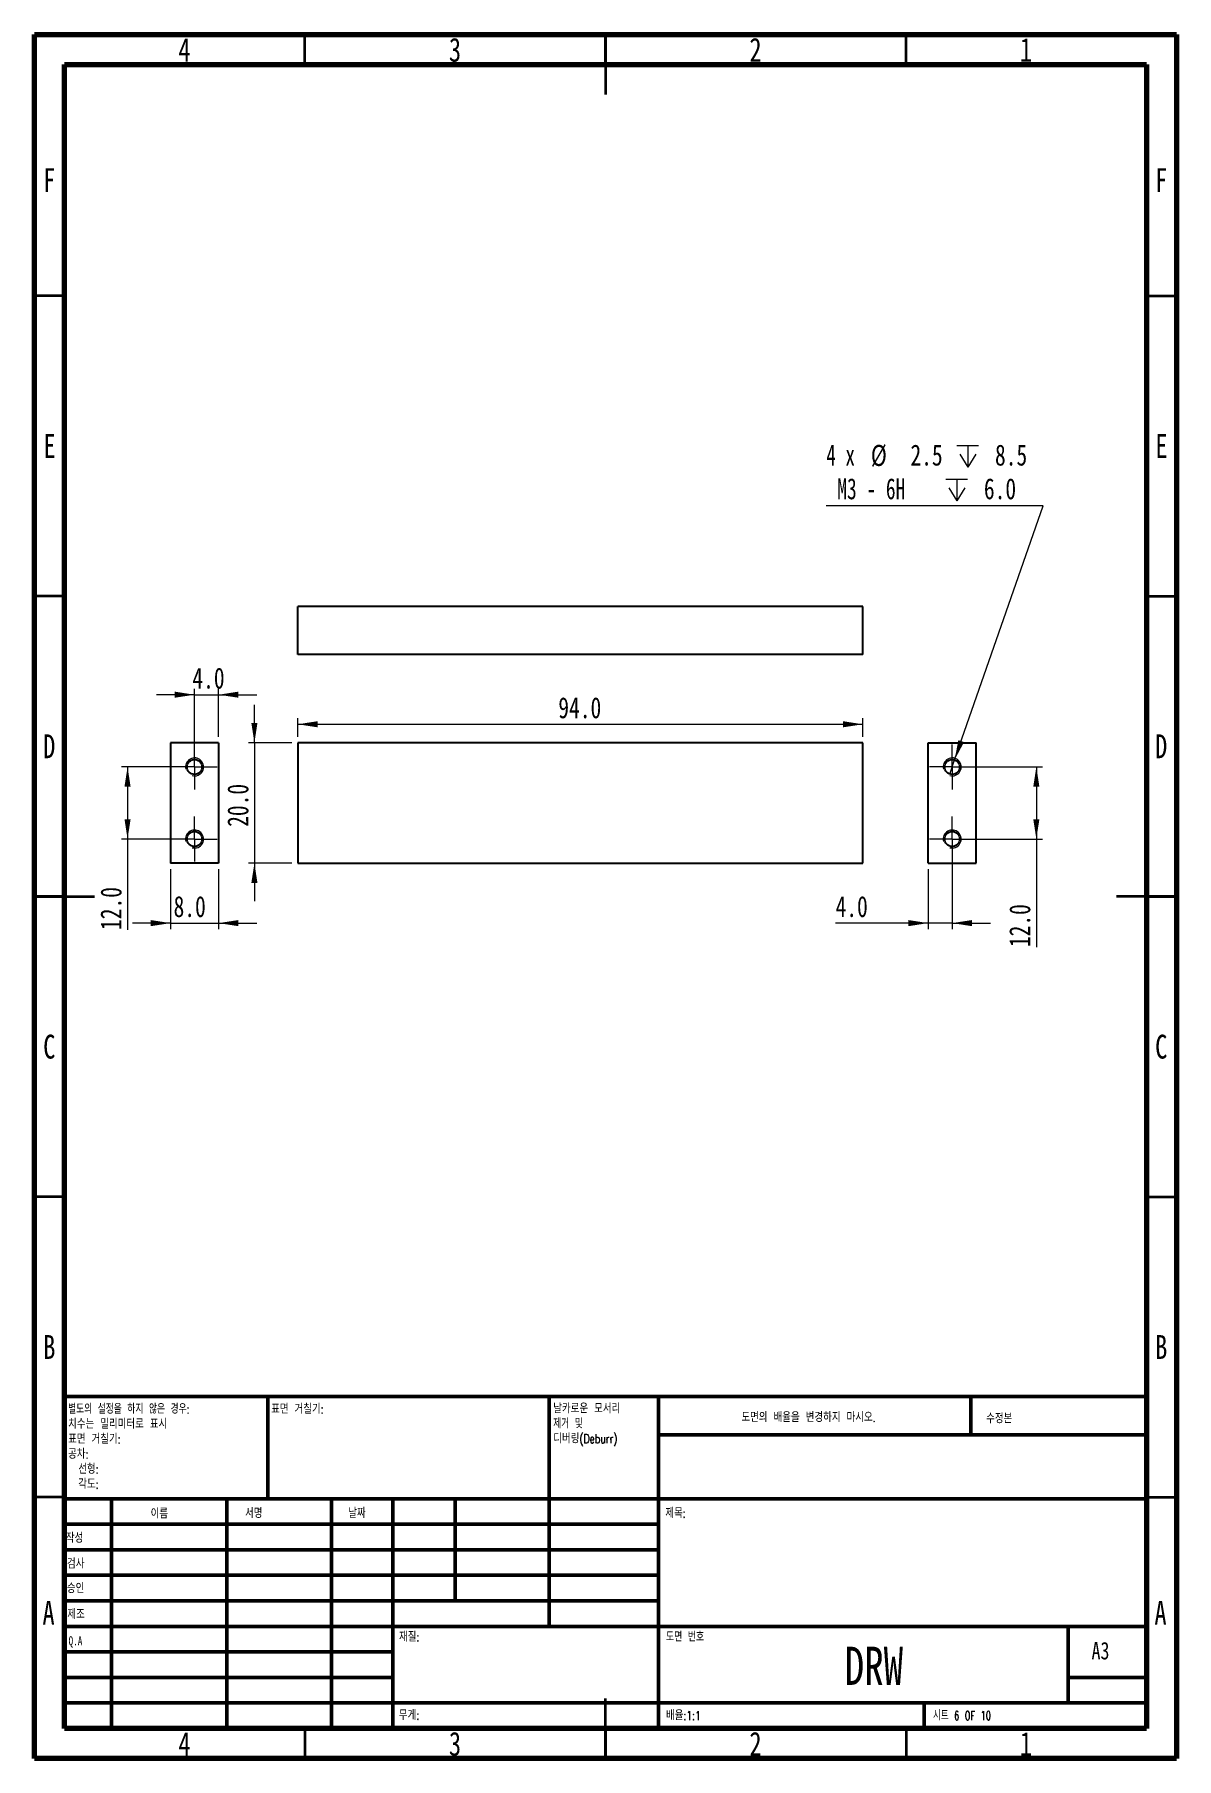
# Paper-space layout '시트6' of a CAD drawing. Header units: millimetres. Extents: x 15 to 205, y 5 to 292.
import ezdxf

# ---------------------------------------------------------------- set-up
doc = ezdxf.new("R2010")
doc.units = ezdxf.units.MM
doc.styles.add('SLDTEXTSTYLE0', font='TXT', dxfattribs={"width": 0.75})
doc.styles.add('SLDTEXTSTYLE1', font='TXT', dxfattribs={"width": 0.75, "bigfont": 'bigfont'})
doc.styles.add('SLDTEXTSTYLE10', font='TXT', dxfattribs={"width": 0.678571})
doc.styles.add('SLDTEXTSTYLE2', font='TXT', dxfattribs={"width": 0.691176, "bigfont": 'bigfont'})
doc.styles.add('SLDTEXTSTYLE3', font='TXT', dxfattribs={"width": 0.6875, "bigfont": 'bigfont'})
doc.styles.add('SLDTEXTSTYLE4', font='TXT', dxfattribs={"width": 0.7, "bigfont": 'bigfont'})
doc.styles.add('SLDTEXTSTYLE5', font='TXT', dxfattribs={"width": 0.675, "bigfont": 'bigfont'})
doc.styles.add('SLDTEXTSTYLE6', font='TXT', dxfattribs={"width": 0.666667})
doc.dimstyles.new('SLDDIMSTYLE0', dxfattribs={"dimtxt": 3.5, "dimasz": 3.302, "dimexe": 0, "dimexo": 0.0625, "dimgap": 0.875, "dimtad": 1, "dimdec": 1, "dimrnd": 1e-09, "dimzin": 4, "dimdsep": 46, "dimtxsty": 'SLDTEXTSTYLE0', "dimsah": 1, "dimcen": 0.09, "dimadec": 0, "dimazin": 1, "dimtfac": 1, "dimtdec": 1, "dimtofl": 0, "dimtmove": 0, "dimatfit": 3, "dimfxl": 0, "dimfrac": 2, "dimtolj": 1, "dimtzin": 12, "dimarcsym": 0})
doc.dimstyles.new('SLDDIMSTYLE2', dxfattribs={"dimtxt": 3.5, "dimasz": 3.302, "dimexe": 0, "dimexo": 0.0625, "dimgap": 0.875, "dimtad": 0, "dimtih": 1, "dimtoh": 1, "dimdec": 1, "dimrnd": 1e-09, "dimzin": 12, "dimdsep": 46, "dimtxsty": 'SLDTEXTSTYLE0', "dimblk1": 'NONE', "dimsah": 1, "dimcen": 0, "dimadec": 0, "dimazin": 3, "dimtfac": 1, "dimtdec": 1, "dimtmove": 0, "dimatfit": 3, "dimldrblk": 'NONE', "dimfxl": 0, "dimfrac": 2, "dimtolj": 1, "dimtzin": 12, "dimarcsym": 0})
doc.dimstyles.new('SLDDIMSTYLE6', dxfattribs={"dimtxt": 3.5, "dimasz": 3.302, "dimexe": 0, "dimexo": 0.0625, "dimgap": 0.875, "dimtad": 1, "dimdec": 1, "dimrnd": 1e-09, "dimzin": 4, "dimdsep": 46, "dimtxsty": 'SLDTEXTSTYLE0', "dimsah": 1, "dimcen": 0.09, "dimadec": 0, "dimazin": 1, "dimtfac": 1, "dimtdec": 1, "dimtmove": 0, "dimatfit": 0, "dimfxl": 0, "dimfrac": 2, "dimtolj": 1, "dimtzin": 12, "dimarcsym": 0})

# ---------------------------------------------------------------- blocks, each defined once
blk = doc.blocks.new('SW_NOTE_0_10')
at = {"color": 0, "linetype": 'Continuous', "lineweight": 0, "char_height": 1.5, "attachment_point": 1}
for s, insert, style in [('별도의 설정을 하지 않은 경우:', (0, 1.93), 'SLDTEXTSTYLE2'), ('치수는 밀리미터로 표시', (0, -0.57), 'SLDTEXTSTYLE1'), ('표면 거칠기:', (0, -3.07), 'SLDTEXTSTYLE1'), ('공차:', (0, -5.57), 'SLDTEXTSTYLE1'), ('선형:', (1.69, -8.07), 'SLDTEXTSTYLE1'), ('각도:', (1.69, -10.57), 'SLDTEXTSTYLE1')]:
    blk.add_mtext(s, dxfattribs=dict(at, insert=insert, style=style))
blk = doc.blocks.new('SW_NOTE_0_11')
at = {"color": 0, "linetype": 'Continuous', "lineweight": 0, "char_height": 1.5, "attachment_point": 1}
for s, insert, style in [('날카로운 모서리', (0, 1.93), 'SLDTEXTSTYLE1'), ('제거 및', (0, -0.57), 'SLDTEXTSTYLE3'), ('디버링(Deburr)', (0, -3.07), 'SLDTEXTSTYLE1')]:
    blk.add_mtext(s, dxfattribs=dict(at, insert=insert, style=style))
blk = doc.blocks.new('_D_60')
at = {"color": 7, "linetype": 'Continuous', "lineweight": 0}
for p, q in [((58.81, 175.07), (58.81, 178.17)), ((152.81, 175.07), (152.81, 178.17)), ((58.81, 177.17), (152.81, 177.17))]:
    blk.add_line(p, q, dxfattribs=at)
at = {"color": 7, "linetype": 'Continuous', "lineweight": 18}
for points in [[(58.81, 177.17), (62.11, 176.66), (62.11, 177.68)], [(152.81, 177.17), (149.51, 177.68), (149.51, 176.66)]]:
    blk.add_solid(points, dxfattribs=at)
at = {"color": 7, "linetype": 'Continuous', "lineweight": 18, "insert": (102.15, 181.68), "char_height": 3.5, "attachment_point": 1, "style": 'SLDTEXTSTYLE0'}
blk.add_mtext('94.0', dxfattribs=at)
blk = doc.blocks.new('_D_61')
at = {"color": 7, "linetype": 'Continuous', "lineweight": 0}
for p, q in [((51.59, 174.07), (51.59, 180.42)), ((57.81, 174.07), (50.59, 174.07)), ((51.59, 174.07), (51.59, 154.07)), ((57.81, 154.07), (50.59, 154.07)), ((51.59, 154.07), (51.59, 147.72))]:
    blk.add_line(p, q, dxfattribs=at)
at = {"color": 7, "linetype": 'Continuous', "lineweight": 18}
for points in [[(51.59, 174.07), (52.09, 177.37), (51.08, 177.37)], [(51.59, 154.07), (51.08, 150.77), (52.09, 150.77)]]:
    blk.add_solid(points, dxfattribs=at)
at = {"color": 7, "linetype": 'Continuous', "lineweight": 18, "insert": (47.08, 160.1), "char_height": 3.5, "attachment_point": 1, "rotation": 90, "style": 'SLDTEXTSTYLE0'}
blk.add_mtext('20.0', dxfattribs=at)
blk = doc.blocks.new('SW_SYMBOL_HOLE_DEPTH')
at = {"color": 0, "linetype": 'Continuous', "lineweight": 18}
for p, q in [((0, 875), (800, 875)), ((400, 875), (400, 75)), ((100, 555), (400, 75)), ((700, 555), (400, 75))]:
    blk.add_line(p, q, dxfattribs=at)
blk = doc.blocks.new('_D_62')
at = {"color": 7, "linetype": 'Continuous', "lineweight": 0}
for p, q in [((182.83, 213.56), (146.74, 213.56)), ((168.09, 171.25), (182.83, 213.56)), ((167.27, 168.89), (168.09, 171.25))]:
    blk.add_line(p, q, dxfattribs=at)
at = {"color": 7, "linetype": 'Continuous', "lineweight": 18}
blk.add_solid([(168.09, 171.25), (169.65, 174.2), (168.7, 174.53)], dxfattribs=at)
at = {"color": 7, "linetype": 'Continuous', "lineweight": 18, "xscale": 0.004470703125, "yscale": 0.004470703125, "zscale": 0.004470703125}
for p in [(168.48, 219.66), (166.65, 214.05)]:
    blk.add_blockref('SW_SYMBOL_HOLE_DEPTH', p, dxfattribs=at)
at = {"color": 7, "linetype": 'Continuous', "lineweight": 18, "char_height": 3.5, "attachment_point": 1}
for s, insert, style in [('4 x', (146.74, 223.74), 'SLDTEXTSTYLE6'), ('%%c', (154.15, 223.68), 'SLDTEXTSTYLE0'), ('2.5', (160.74, 223.74), 'SLDTEXTSTYLE0'), ('8.5', (174.8, 223.74), 'SLDTEXTSTYLE0'), ('M3 - 6H', (148.57, 218.13), 'SLDTEXTSTYLE10'), ('6.0', (172.96, 218.13), 'SLDTEXTSTYLE0')]:
    blk.add_mtext(s, dxfattribs=dict(at, insert=insert, style=style))
blk = doc.blocks.new('_None')
blk = doc.blocks.new('_D_63')
at = {"color": 7, "linetype": 'Continuous', "lineweight": 0}
for p, q in [((168.68, 170.07), (182.68, 170.07)), ((181.68, 170.07), (181.68, 158.07)), ((168.68, 158.07), (182.68, 158.07)), ((181.68, 158.07), (181.68, 140.08))]:
    blk.add_line(p, q, dxfattribs=at)
at = {"color": 7, "linetype": 'Continuous', "lineweight": 18}
for points in [[(181.68, 170.07), (181.17, 166.77), (182.19, 166.77)], [(181.68, 158.07), (182.19, 161.37), (181.17, 161.37)]]:
    blk.add_solid(points, dxfattribs=at)
at = {"color": 7, "linetype": 'Continuous', "lineweight": 18, "insert": (177.17, 140.08), "char_height": 3.5, "attachment_point": 1, "rotation": 90, "style": 'SLDTEXTSTYLE0'}
blk.add_mtext('12.0', dxfattribs=at)
blk = doc.blocks.new('_D_64')
at = {"color": 7, "linetype": 'Continuous', "lineweight": 0}
for p, q in [((167.68, 157.07), (167.68, 143.07)), ((163.68, 153.07), (163.68, 143.07)), ((163.68, 144.07), (148.28, 144.07)), ((167.68, 144.07), (163.68, 144.07)), ((167.68, 144.07), (174.03, 144.07))]:
    blk.add_line(p, q, dxfattribs=at)
at = {"color": 7, "linetype": 'Continuous', "lineweight": 18}
for points in [[(163.68, 144.07), (160.38, 144.58), (160.38, 143.56)], [(167.68, 144.07), (170.98, 143.56), (170.98, 144.58)]]:
    blk.add_solid(points, dxfattribs=at)
at = {"color": 7, "linetype": 'Continuous', "lineweight": 18, "insert": (148.28, 148.58), "char_height": 3.5, "attachment_point": 1, "style": 'SLDTEXTSTYLE0'}
blk.add_mtext('4.0', dxfattribs=at)
blk = doc.blocks.new('SW_CENTERMARKSYMBOL_33')
at = {"color": 0, "linetype": 'Continuous', "lineweight": 18}
for p, q in [((0, 2.5), (0, 3.75)), ((-2.5, 0), (-3.75, 0)), ((0, 0), (-2.5, 0)), ((0, 0), (0, 2.5)), ((0, 0), (0, -2.5)), ((0, 0), (2.5, 0)), ((2.5, 0), (3.75, 0)), ((0, -2.5), (0, -3.75))]:
    blk.add_line(p, q, dxfattribs=at)
blk = doc.blocks.new('SW_CENTERMARKSYMBOL_34')
at = {"color": 0, "linetype": 'Continuous', "lineweight": 18}
for p, q in [((0, 2.5), (0, 3.75)), ((-2.5, 0), (-3.75, 0)), ((0, 0), (-2.5, 0)), ((0, 0), (0, 2.5)), ((0, 0), (0, -2.5)), ((0, 0), (2.5, 0)), ((2.5, 0), (3.75, 0)), ((0, -2.5), (0, -3.75))]:
    blk.add_line(p, q, dxfattribs=at)
blk = doc.blocks.new('_D_65')
at = {"color": 7, "linetype": 'Continuous', "lineweight": 0}
for p, q in [((37.63, 153.07), (37.63, 143.07)), ((45.63, 153.07), (45.63, 143.07)), ((37.63, 144.07), (31.28, 144.07)), ((37.63, 144.07), (45.63, 144.07)), ((45.63, 144.07), (51.98, 144.07))]:
    blk.add_line(p, q, dxfattribs=at)
at = {"color": 7, "linetype": 'Continuous', "lineweight": 18}
for points in [[(37.63, 144.07), (34.33, 144.58), (34.33, 143.56)], [(45.63, 144.07), (48.93, 143.56), (48.93, 144.58)]]:
    blk.add_solid(points, dxfattribs=at)
at = {"color": 7, "linetype": 'Continuous', "lineweight": 18, "insert": (38.14, 148.58), "char_height": 3.5, "attachment_point": 1, "style": 'SLDTEXTSTYLE0'}
blk.add_mtext('8.0', dxfattribs=at)
blk = doc.blocks.new('_D_66')
at = {"color": 7, "linetype": 'Continuous', "lineweight": 0}
for p, q in [((40.63, 170.07), (29.48, 170.07)), ((30.48, 170.07), (30.48, 158.07)), ((40.63, 158.07), (29.48, 158.07)), ((30.48, 158.07), (30.48, 142.93))]:
    blk.add_line(p, q, dxfattribs=at)
at = {"color": 7, "linetype": 'Continuous', "lineweight": 18}
for points in [[(30.48, 170.07), (29.97, 166.77), (30.99, 166.77)], [(30.48, 158.07), (30.99, 161.37), (29.97, 161.37)]]:
    blk.add_solid(points, dxfattribs=at)
at = {"color": 7, "linetype": 'Continuous', "lineweight": 18, "insert": (25.97, 142.93), "char_height": 3.5, "attachment_point": 1, "rotation": 90, "style": 'SLDTEXTSTYLE0'}
blk.add_mtext('12.0', dxfattribs=at)
blk = doc.blocks.new('_D_67')
at = {"color": 7, "linetype": 'Continuous', "lineweight": 0}
for p, q in [((41.63, 182.09), (35.28, 182.09)), ((41.63, 171.07), (41.63, 183.09)), ((41.63, 182.09), (45.63, 182.09)), ((45.63, 175.07), (45.63, 183.09)), ((45.63, 182.09), (51.98, 182.09))]:
    blk.add_line(p, q, dxfattribs=at)
at = {"color": 7, "linetype": 'Continuous', "lineweight": 18}
for points in [[(41.63, 182.09), (38.33, 182.6), (38.33, 181.59)], [(45.63, 182.09), (48.93, 181.59), (48.93, 182.6)]]:
    blk.add_solid(points, dxfattribs=at)
at = {"color": 7, "linetype": 'Continuous', "lineweight": 18, "insert": (41.27, 186.61), "char_height": 3.5, "attachment_point": 1, "style": 'SLDTEXTSTYLE0'}
blk.add_mtext('4.0', dxfattribs=at)
blk = doc.blocks.new('SW_CENTERMARKSYMBOL_35')
at = {"color": 0, "linetype": 'Continuous', "lineweight": 18}
for p, q in [((0, 2.5), (0, 3.75)), ((-2.5, 0), (-3.75, 0)), ((0, 0), (-2.5, 0)), ((0, 0), (0, 2.5)), ((0, 0), (0, -2.5)), ((0, 0), (2.5, 0)), ((2.5, 0), (3.75, 0)), ((0, -2.5), (0, -3.75))]:
    blk.add_line(p, q, dxfattribs=at)
blk = doc.blocks.new('SW_CENTERMARKSYMBOL_36')
at = {"color": 0, "linetype": 'Continuous', "lineweight": 18}
for p, q in [((0, 2.5), (0, 3.75)), ((-2.5, 0), (-3.75, 0)), ((0, 0), (-2.5, 0)), ((0, 0), (0, 2.5)), ((0, 0), (0, -2.5)), ((0, 0), (2.5, 0)), ((2.5, 0), (3.75, 0)), ((0, -2.5), (0, -3.75))]:
    blk.add_line(p, q, dxfattribs=at)

psp = doc.layouts.new('시트6')

# ---------------------------------------------------------------- linework, layer by layer
at = {"color": 7, "linetype": 'Continuous', "lineweight": 70}
for p, q in [((15, 5), (15, 292)), ((15, 292), (205, 292)), ((205, 292), (205, 5)), ((20, 10), (20, 287)), ((20, 287), (200, 287)), ((200, 287), (200, 10)), ((200, 10), (20, 10)), ((205, 5), (15, 5))]:
    psp.add_line(p, q, dxfattribs=at)
at = {"color": 7, "linetype": 'Continuous', "lineweight": 35}
for p, q in [((60, 287), (60, 292)), ((110, 292), (110, 282)), ((110, 287), (110, 292)), ((160, 287), (160, 292)), ((20, 248.5), (15, 248.5)), ((200, 248.5), (205, 248.5)), ((20, 198.5), (15, 198.5)), ((200, 198.5), (205, 198.5)), ((15, 148.5), (25, 148.5)), ((20, 148.5), (15, 148.5)), ((205, 148.5), (195, 148.5)), ((200, 148.5), (205, 148.5)), ((20, 98.5), (15, 98.5)), ((200, 98.5), (205, 98.5)), ((20, 48.5), (15, 48.5)), ((200, 48.5), (205, 48.5)), ((110, 5), (110, 15)), ((60, 10), (60, 5)), ((110, 10), (110, 5)), ((160, 10), (160, 5))]:
    psp.add_line(p, q, dxfattribs=at)
at = {"color": 7, "linetype": 'Continuous', "lineweight": 25}
for p, q in [((58.81, 188.78), (58.81, 196.78)), ((152.81, 196.78), (58.81, 196.78)), ((152.81, 188.78), (152.81, 196.78)), ((152.81, 188.78), (58.81, 188.78)), ((45.63, 174.07), (37.63, 174.07)), ((37.63, 174.07), (37.63, 154.07)), ((45.63, 174.07), (45.63, 154.07)), ((58.81, 174.07), (58.81, 154.07)), ((152.81, 174.07), (58.81, 174.07)), ((152.81, 154.07), (152.81, 174.07)), ((163.68, 154.07), (163.68, 174.07)), ((163.68, 174.07), (171.68, 174.07)), ((171.68, 154.07), (171.68, 174.07)), ((45.63, 154.07), (37.63, 154.07)), ((58.81, 154.07), (152.81, 154.07)), ((163.68, 154.07), (171.68, 154.07))]:
    psp.add_line(p, q, dxfattribs=at)
at = {"color": 7, "linetype": 'Continuous', "lineweight": 50}
for p, q in [((20, 65.25), (200, 65.25)), ((20, 65.25), (20, 10)), ((53.8, 48.25), (53.8, 65.25)), ((100.6, 65.25), (100.6, 27)), ((118.8, 65.25), (118.8, 10)), ((170.8, 58.88), (170.8, 65.25)), ((200, 58.88), (118.8, 58.88)), ((200, 48.25), (20, 48.25)), ((27.8, 48.25), (27.8, 10)), ((46.99, 48.25), (46.99, 10)), ((64.4, 48.25), (64.4, 10)), ((74.6, 10), (74.6, 48.25)), ((85, 31.25), (85, 48.25)), ((118.8, 44), (20, 44)), ((118.8, 39.75), (20, 39.75)), ((118.8, 35.5), (20, 35.5)), ((118.8, 31.25), (20, 31.25)), ((74.6, 27), (20, 27)), ((74.6, 27), (200, 27)), ((187, 14.25), (187, 27)), ((74.6, 22.75), (20, 22.75)), ((74.6, 18.5), (20, 18.5)), ((200, 18.5), (187, 18.5)), ((20, 14.25), (200, 14.25)), ((163, 10), (163, 14.25))]:
    psp.add_line(p, q, dxfattribs=at)
at = {"color": 7, "linetype": 'Continuous', "lineweight": 25}
for centre in [(41.63, 170.07), (167.68, 170.07), (41.63, 158.07), (167.68, 158.07)]:
    psp.add_circle(centre, 1.25, dxfattribs=at)
at = {"color": 7, "linetype": 'Continuous', "lineweight": 18}
for centre in [(41.63, 170.07), (41.63, 170.07), (167.68, 170.07), (167.68, 170.07), (41.63, 158.07), (41.63, 158.07), (167.68, 158.07), (167.68, 158.07)]:
    psp.add_arc(centre, 1.5, 255, 195, dxfattribs=at)

# ---------------------------------------------------------------- block references
at = {"color": 7, "linetype": 'Continuous', "lineweight": 0}
for name, p in [('SW_CENTERMARKSYMBOL_36', (41.63, 170.07)), ('SW_CENTERMARKSYMBOL_34', (167.68, 170.07)), ('SW_CENTERMARKSYMBOL_35', (41.63, 158.07)), ('SW_CENTERMARKSYMBOL_33', (167.68, 158.07)), ('SW_NOTE_0_10', (20.59, 61.99)), ('SW_NOTE_0_11', (101.31, 62.07))]:
    psp.add_blockref(name, p, dxfattribs=at)

# ---------------------------------------------------------------- texts
for s, insert, char_height, attachment_point, style in [('4', (39.96, 291.44), 3.97, 2, 'SLDTEXTSTYLE0'), ('3', (84.96, 291.44), 3.97, 2, 'SLDTEXTSTYLE0'), ('2', (134.96, 291.44), 3.97, 2, 'SLDTEXTSTYLE0'), ('1', (179.96, 291.44), 3.97, 2, 'SLDTEXTSTYLE0'), ('F', (17.46, 269.74), 3.97, 2, 'SLDTEXTSTYLE0'), ('F', (202.46, 269.74), 3.97, 2, 'SLDTEXTSTYLE0'), ('E', (17.51, 225.49), 3.97, 2, 'SLDTEXTSTYLE0'), ('E', (202.51, 225.49), 3.97, 2, 'SLDTEXTSTYLE0'), ('D', (17.45, 175.49), 3.97, 2, 'SLDTEXTSTYLE0'), ('D', (202.45, 175.49), 3.97, 2, 'SLDTEXTSTYLE0'), ('C', (17.46, 125.49), 3.97, 2, 'SLDTEXTSTYLE0'), ('C', (202.46, 125.49), 3.97, 2, 'SLDTEXTSTYLE0'), ('B', (17.47, 75.49), 3.97, 2, 'SLDTEXTSTYLE0'), ('B', (202.47, 75.49), 3.97, 2, 'SLDTEXTSTYLE0'), ('표면 거칠기:', (54.37, 63.92), 1.5, 1, 'SLDTEXTSTYLE1'), ('도면의 배율을 변경하지 마시오.', (132.61, 62.53), 1.5, 1, 'SLDTEXTSTYLE1'), ('수정본', (173.33, 62.33), 1.5, 1, 'SLDTEXTSTYLE1'), ('이름', (34.32, 46.5), 1.5, 1, 'SLDTEXTSTYLE1'), ('서명', (50.03, 46.56), 1.5, 1, 'SLDTEXTSTYLE1'), ('날짜', (67.21, 46.58), 1.5, 1, 'SLDTEXTSTYLE1'), ('제목:', (119.96, 46.58), 1.5, 1, 'SLDTEXTSTYLE1'), ('작성', (20.21, 42.43), 1.5, 1, 'SLDTEXTSTYLE1'), ('검사', (20.41, 38.15), 1.5, 1, 'SLDTEXTSTYLE1'), ('승인', (20.4, 34.06), 1.5, 1, 'SLDTEXTSTYLE1'), ('A', (17.34, 31.24), 3.97, 2, 'SLDTEXTSTYLE0'), ('제조', (20.46, 29.73), 1.5, 1, 'SLDTEXTSTYLE1'), ('A', (202.34, 31.24), 3.97, 2, 'SLDTEXTSTYLE0'), ('재질:', (75.65, 25.99), 1.5, 1, 'SLDTEXTSTYLE1'), ('도면 번호', (120.07, 25.99), 1.5, 1, 'SLDTEXTSTYLE4'), ('Q.A', (20.67, 25.35), 1.5, 1, 'SLDTEXTSTYLE0'), ('DRW', (154.66, 23.61), 6.35, 2, 'SLDTEXTSTYLE0'), ('A3', (190.87, 24.41), 2.91, 1, 'SLDTEXTSTYLE0'), ('무게:', (75.62, 12.95), 1.499, 1, 'SLDTEXTSTYLE1'), ('배율:1:1', (120.07, 12.9), 1.5, 1, 'SLDTEXTSTYLE1'), ('시트 6 OF 10', (164.48, 12.9), 1.5, 1, 'SLDTEXTSTYLE5'), ('4', (39.96, 9.44), 3.97, 2, 'SLDTEXTSTYLE0'), ('3', (84.96, 9.44), 3.97, 2, 'SLDTEXTSTYLE0'), ('2', (134.96, 9.44), 3.97, 2, 'SLDTEXTSTYLE0'), ('1', (179.96, 9.44), 3.97, 2, 'SLDTEXTSTYLE0')]:
    psp.add_mtext(s, dxfattribs=dict(at, insert=insert, char_height=char_height, attachment_point=attachment_point, style=style))

# ---------------------------------------------------------------- dimensions: what is measured, and where the dimension line sits
at = {"color": 7, "linetype": 'Continuous', "lineweight": 18}
dim = psp.add_diameter_dim_2p(p1=(167.27, 168.89), p2=(168.09, 171.25), text='4 x <> {\\fGDT;x} 8.5\\PM3 - 6H {\\fGDT;x} 6.0\\P', dimstyle='SLDDIMSTYLE2', dxfattribs=at)
dim.commit()
dim.dimension.update_dxf_attribs({"geometry": '_D_62', "text_midpoint": (163.99, 219.17), "dimtype": 163})
for base, p1, p2, dimstyle, picture, middle in [((45.63, 182.09), (41.63, 170.07), (45.63, 174.07), 'SLDDIMSTYLE6', '_D_67', (44.5, 182.09)), ((152.81, 179.95), (58.81, 174.07), (152.81, 174.07), 'SLDDIMSTYLE0', '_D_60', (106.68, 179.95)), ((163.68, 144.07), (167.68, 158.07), (163.68, 154.07), 'SLDDIMSTYLE6', '_D_64', (151.51, 144.07)), ((45.63, 146.85), (37.63, 154.07), (45.63, 154.07), 'SLDDIMSTYLE6', '_D_65', (41.37, 146.85))]:
    dim = psp.add_linear_dim(base=base, p1=p1, p2=p2, dimstyle=dimstyle, dxfattribs=at)
    dim.commit()
    dim.dimension.update_dxf_attribs({"geometry": picture, "text_midpoint": middle, "dimtype": 160})
for base, p1, p2, dimstyle, picture, middle in [((48.81, 154.07), (58.81, 174.07), (58.81, 154.07), 'SLDDIMSTYLE6', '_D_61', (48.81, 164.62)), ((30.48, 158.07), (41.63, 170.07), (41.63, 158.07), 'SLDDIMSTYLE0', '_D_66', (30.48, 147.46)), ((181.68, 158.07), (167.68, 170.07), (167.68, 158.07), 'SLDDIMSTYLE0', '_D_63', (181.68, 144.61))]:
    dim = psp.add_linear_dim(base=base, p1=p1, p2=p2, angle=90, dimstyle=dimstyle, dxfattribs=at)
    dim.commit()
    dim.dimension.update_dxf_attribs({"geometry": picture, "text_midpoint": middle, "dimtype": 160})

doc.saveas('drawing.dxf')
